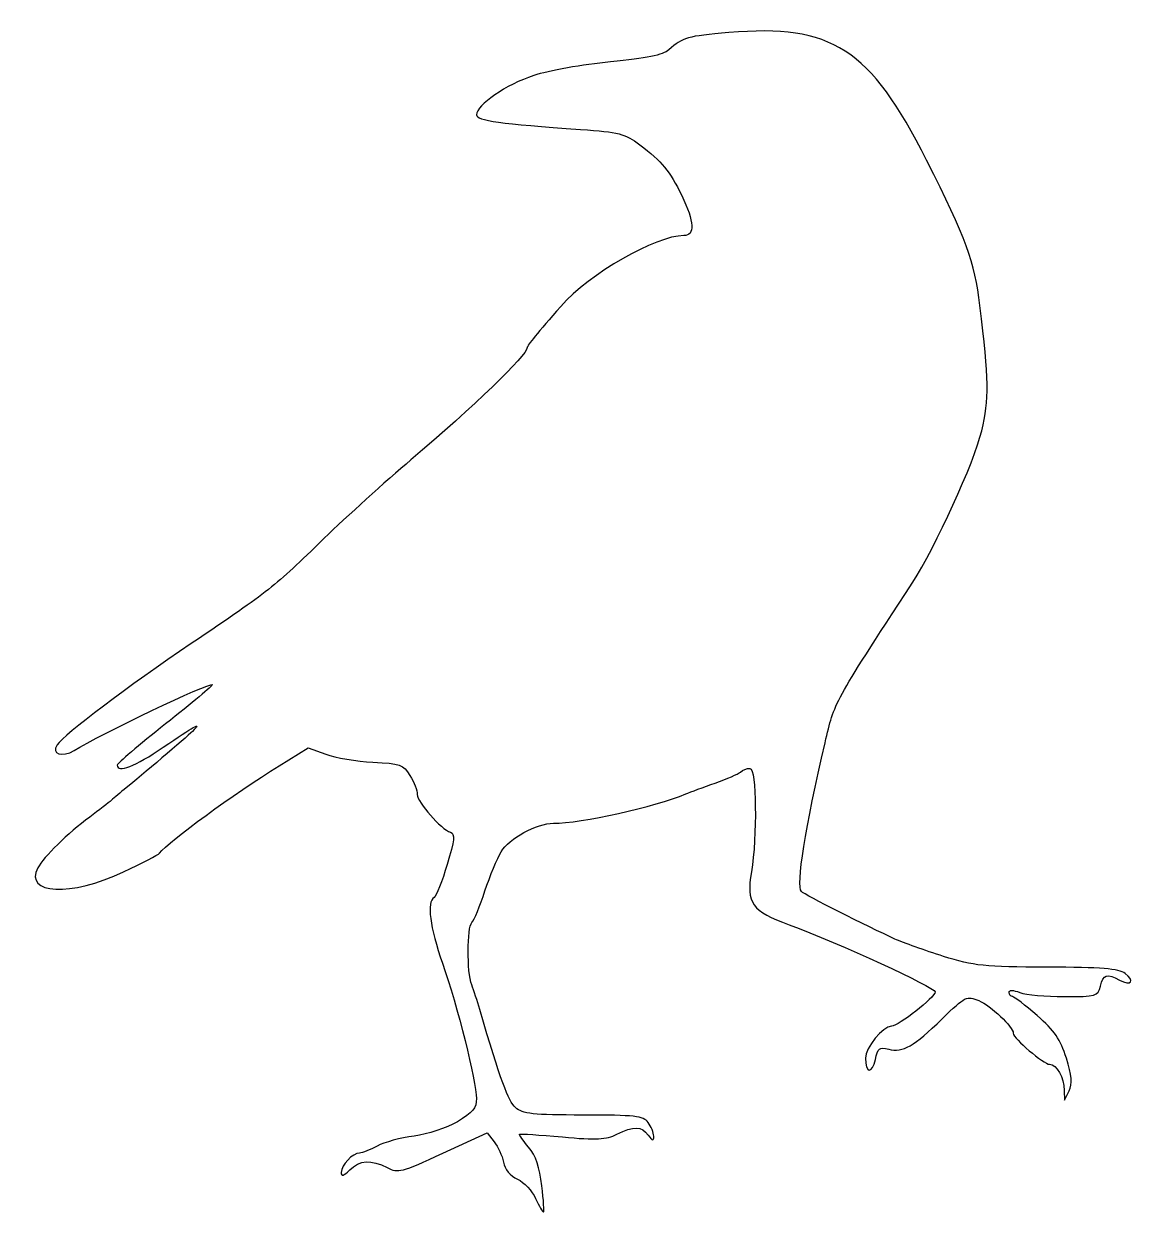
# Model space of a CAD drawing. Header units: centimetres. Extents: x -5 to 4.9, y -5.5 to 5.1.
import ezdxf

# ---------------------------------------------------------------- set-up
doc = ezdxf.new("R2010")
doc.units = ezdxf.units.CM
doc.header["$MEASUREMENT"] = 0
doc.layers.add('Layer 1', color=7, linetype='Continuous')

msp = doc.modelspace()

# ---------------------------------------------------------------- linework, layer by layer
at = {"layer": 'Layer 1'}
msp.add_open_spline([(-0.46789, -5.36288), (-0.49902, -5.29588), (-0.57186, -5.21859), (-0.62975, -5.19112), (-0.62975, -5.19112), (-0.69455, -5.16038), (-0.74287, -5.10188), (-0.75545, -5.03897), (-0.75545, -5.03897), (-0.76669, -4.98276), (-0.80422, -4.9007), (-0.83885, -4.85662), (-0.83885, -4.85662), (-0.83885, -4.85662), (-0.90181, -4.77648), (-0.90181, -4.77648), (-0.90181, -4.77648), (-0.90181, -4.77648), (-1.29548, -4.959), (-1.29548, -4.959), (-1.29548, -4.959), (-1.66645, -5.13099), (-1.69518, -5.1384), (-1.79356, -5.08752), (-1.79356, -5.08752), (-1.93705, -5.01332), (-2.03898, -5.01986), (-2.12811, -5.10899), (-2.12811, -5.10899), (-2.18345, -5.16433), (-2.20358, -5.17008), (-2.20358, -5.13055), (-2.20358, -5.13055), (-2.20358, -5.06547), (-2.10227, -4.95815), (-2.04052, -4.95783), (-2.04052, -4.95783), (-2.01606, -4.95772), (-1.94511, -4.92969), (-1.88285, -4.89558), (-1.88285, -4.89558), (-1.82059, -4.86147), (-1.67253, -4.82104), (-1.55382, -4.80573), (-1.55382, -4.80573), (-1.43179, -4.78999), (-1.2637, -4.73436), (-1.16706, -4.67772), (-1.16706, -4.67772), (-1.02866, -4.59661), (-0.99614, -4.55739), (-0.99614, -4.47157), (-0.99614, -4.47157), (-0.99614, -4.32181), (-1.16785, -3.63936), (-1.29983, -3.26457), (-1.29983, -3.26457), (-1.41255, -2.94448), (-1.44142, -2.71723), (-1.37461, -2.67594), (-1.37461, -2.67594), (-1.35449, -2.6635), (-1.30174, -2.53151), (-1.2574, -2.38262), (-1.2574, -2.38262), (-1.1922, -2.16369), (-1.18657, -2.10875), (-1.22796, -2.09539), (-1.22796, -2.09539), (-1.31155, -2.06841), (-1.52438, -1.82599), (-1.5246, -1.75752), (-1.5246, -1.75752), (-1.52471, -1.72268), (-1.55442, -1.64646), (-1.59063, -1.58814), (-1.59063, -1.58814), (-1.65105, -1.49083), (-1.67819, -1.48106), (-1.92059, -1.46932), (-1.92059, -1.46932), (-2.06586, -1.46229), (-2.25546, -1.4306), (-2.34191, -1.39891), (-2.34191, -1.39891), (-2.34191, -1.39891), (-2.4991, -1.34129), (-2.4991, -1.34129), (-2.4991, -1.34129), (-2.4991, -1.34129), (-2.75697, -1.50081), (-2.75697, -1.50081), (-2.75697, -1.50081), (-3.16482, -1.75312), (-3.73489, -2.16987), (-3.82609, -2.2824), (-3.82609, -2.2824), (-3.83647, -2.2952), (-3.98079, -2.36998), (-4.14682, -2.44858), (-4.14682, -2.44858), (-4.61496, -2.6702), (-5.03732, -2.65062), (-4.91187, -2.41312), (-4.91187, -2.41312), (-4.85977, -2.31449), (-4.64332, -2.10226), (-4.44868, -1.95895), (-4.44868, -1.95895), (-4.36567, -1.89783), (-4.27842, -1.83023), (-4.25479, -1.80873), (-4.25479, -1.80873), (-4.23116, -1.78722), (-4.17174, -1.7376), (-4.12273, -1.69845), (-4.12273, -1.69845), (-4.00013, -1.60052), (-3.59194, -1.25307), (-3.53097, -1.19474), (-3.53097, -1.19474), (-3.43417, -1.10213), (-3.52128, -1.14916), (-3.79206, -1.3357), (-3.79206, -1.3357), (-4.04044, -1.50681), (-4.2041, -1.57067), (-4.20301, -1.49606), (-4.20301, -1.49606), (-4.20277, -1.4805), (-4.00881, -1.31506), (-3.77196, -1.12844), (-3.77196, -1.12844), (-3.53511, -0.94181), (-3.34687, -0.78357), (-3.35364, -0.7768), (-3.35364, -0.7768), (-3.37616, -0.75428), (-4.3618, -1.22375), (-4.58885, -1.36514), (-4.58885, -1.36514), (-4.69269, -1.42981), (-4.79514, -1.39582), (-4.73954, -1.31516), (-4.73954, -1.31516), (-4.67533, -1.22201), (-4.09968, -0.7871), (-3.5431, -0.41125), (-3.5431, -0.41125), (-2.82821, 0.0715), (-2.81501, 0.08195), (-2.35452, 0.52922), (-2.35452, 0.52922), (-2.15737, 0.72071), (-1.80928, 1.03546), (-1.581, 1.22866), (-1.581, 1.22866), (-1.02236, 1.70144), (-0.54335, 2.16371), (-0.54335, 2.23003), (-0.54335, 2.23003), (-0.54335, 2.24969), (-0.45082, 2.36342), (-0.24341, 2.5987), (-0.24341, 2.5987), (0.01421, 2.89093), (0.60367, 3.22995), (0.85418, 3.22995), (0.85418, 3.22995), (0.9563, 3.22995), (0.94989, 3.35374), (0.83564, 3.58841), (0.83564, 3.58841), (0.72884, 3.80778), (0.66193, 3.88863), (0.4612, 4.04086), (0.4612, 4.04086), (0.32963, 4.14065), (0.27646, 4.15444), (-0.06706, 4.1779), (-0.06706, 4.1779), (-0.77857, 4.22649), (-0.99614, 4.25697), (-0.99614, 4.30806), (-0.99614, 4.30806), (-0.99614, 4.39548), (-0.72934, 4.57859), (-0.48518, 4.65874), (-0.48518, 4.65874), (-0.35337, 4.70201), (-0.0451, 4.75658), (0.19986, 4.78001), (0.19986, 4.78001), (0.52395, 4.81101), (0.66579, 4.84056), (0.7207, 4.88852), (0.7207, 4.88852), (0.84794, 4.99965), (0.88349, 5.00981), (1.2571, 5.04182), (1.2571, 5.04182), (2.17726, 5.12066), (2.51726, 4.90114), (3.02196, 3.90232), (3.02196, 3.90232), (3.3756, 3.20247), (3.45025, 2.99929), (3.49772, 2.60737), (3.49772, 2.60737), (3.57851, 1.94048), (3.58091, 1.772), (3.51368, 1.48773), (3.51368, 1.48773), (3.4476, 1.20835), (3.10132, 0.44848), (2.89762, 0.13588), (2.89762, 0.13588), (2.1777, -0.96892), (2.20418, -0.9204), (2.11574, -1.29649), (2.11574, -1.29649), (1.93915, -2.04735), (1.85533, -2.57368), (1.9042, -2.62477), (1.9042, -2.62477), (1.92859, -2.65027), (2.49968, -2.93959), (2.7394, -3.0479), (2.7394, -3.0479), (2.81204, -3.08072), (3.0071, -3.15037), (3.17287, -3.20268), (3.17287, -3.20268), (3.44334, -3.28803), (3.53821, -3.29792), (4.09732, -3.299), (4.09732, -3.299), (4.5833, -3.29994), (4.73636, -3.3123), (4.79308, -3.35521), (4.79308, -3.35521), (4.88421, -3.42415), (4.84755, -3.46897), (4.74495, -3.41406), (4.74495, -3.41406), (4.63146, -3.35332), (4.59896, -3.36343), (4.57281, -3.4676), (4.57281, -3.4676), (4.55005, -3.55828), (4.53758, -3.56193), (4.25045, -3.56193), (4.25045, -3.56193), (4.08617, -3.56193), (3.90821, -3.54537), (3.85498, -3.52513), (3.85498, -3.52513), (3.79209, -3.50122), (3.75819, -3.50122), (3.75819, -3.52513), (3.75819, -3.52513), (3.75819, -3.54537), (3.77122, -3.56193), (3.78714, -3.56193), (3.78714, -3.56193), (3.80306, -3.56193), (3.90333, -3.63825), (4.00996, -3.73153), (4.00996, -3.73153), (4.16235, -3.86483), (4.21787, -3.94575), (4.26942, -4.10965), (4.26942, -4.10965), (4.31939, -4.26851), (4.32534, -4.3382), (4.29442, -4.40228), (4.29442, -4.40228), (4.29442, -4.40228), (4.25383, -4.48639), (4.25383, -4.48639), (4.25383, -4.48639), (4.25383, -4.48639), (4.25128, -4.39901), (4.25128, -4.39901), (4.25128, -4.39901), (4.24786, -4.28209), (4.1824, -4.16566), (4.12008, -4.16566), (4.12008, -4.16566), (4.06725, -4.16566), (3.79594, -3.93416), (3.79594, -3.88909), (3.79594, -3.88909), (3.79594, -3.83251), (3.59401, -3.64106), (3.48804, -3.59717), (3.48804, -3.59717), (3.37951, -3.55222), (3.36828, -3.5578), (3.1613, -3.75952), (3.1613, -3.75952), (2.9061, -4.00824), (2.8107, -4.06232), (2.68348, -4.03039), (2.68348, -4.03039), (2.5999, -4.00941), (2.5854, -4.02076), (2.56491, -4.1232), (2.56491, -4.1232), (2.53878, -4.25387), (2.47529, -4.24618), (2.47529, -4.11235), (2.47529, -4.11235), (2.47529, -4.01744), (2.63136, -3.82629), (2.70932, -3.82571), (2.70932, -3.82571), (2.77154, -3.82525), (3.09788, -3.5676), (3.09788, -3.51895), (3.09788, -3.51895), (3.09788, -3.47862), (2.24034, -3.08471), (1.7961, -2.92099), (1.7961, -2.92099), (1.45864, -2.79661), (1.41046, -2.72935), (1.45786, -2.44884), (1.45786, -2.44884), (1.51099, -2.1344), (1.50263, -1.52439), (1.44519, -1.52439), (1.44519, -1.52439), (1.41821, -1.52439), (1.38001, -1.53914), (1.36029, -1.55716), (1.36029, -1.55716), (1.34057, -1.57518), (1.23955, -1.61943), (1.13578, -1.65548), (1.13578, -1.65548), (1.03202, -1.69153), (0.91316, -1.73536), (0.87165, -1.75287), (0.87165, -1.75287), (0.60121, -1.86698), (-0.06586, -2.01491), (-0.30996, -2.01491), (-0.30996, -2.01491), (-0.45633, -2.01491), (-0.70724, -2.15147), (-0.77646, -2.2688), (-0.77646, -2.2688), (-0.81039, -2.32631), (-0.87503, -2.48373), (-0.92011, -2.61863), (-0.92011, -2.61863), (-0.96518, -2.75352), (-1.01771, -2.88002), (-1.03682, -2.89974), (-1.03682, -2.89974), (-1.08091, -2.94521), (-1.08223, -3.34167), (-1.03867, -3.45641), (-1.03867, -3.45641), (-1.02057, -3.50408), (-0.98828, -3.60251), (-0.9669, -3.67515), (-0.9669, -3.67515), (-0.78056, -4.30843), (-0.71254, -4.4954), (-0.64773, -4.55243), (-0.64773, -4.55243), (-0.58388, -4.60861), (-0.49374, -4.61846), (-0.04334, -4.61846), (-0.04334, -4.61846), (0.41655, -4.61846), (0.49259, -4.62712), (0.53614, -4.68449), (0.53614, -4.68449), (0.56371, -4.72081), (0.58627, -4.77599), (0.58627, -4.80712), (0.58627, -4.80712), (0.58627, -4.8527), (0.57651, -4.85086), (0.53614, -4.79769), (0.53614, -4.79769), (0.47445, -4.71642), (0.40817, -4.71454), (0.25733, -4.78979), (0.25733, -4.78979), (0.16094, -4.83788), (0.07681, -4.84214), (-0.22956, -4.81448), (-0.22956, -4.81448), (-0.43326, -4.79609), (-0.60486, -4.78478), (-0.6109, -4.78934), (-0.6109, -4.78934), (-0.61694, -4.7939), (-0.58086, -4.84647), (-0.53072, -4.90614), (-0.53072, -4.90614), (-0.46642, -4.98267), (-0.43152, -5.08413), (-0.41227, -5.25047), (-0.41227, -5.25047), (-0.39726, -5.38018), (-0.39089, -5.48593), (-0.39812, -5.48548), (-0.39812, -5.48548), (-0.40535, -5.48503), (-0.43673, -5.42985), (-0.46786, -5.36285), (-0.46786, -5.36285), (-0.46786, -5.36285), (-0.46786, -5.36285), (-0.46786, -5.36285), (-0.46786, -5.36285), (-0.46786, -5.36285), (-0.46789, -5.36288), (-0.46789, -5.36288)], degree=3, knots=[0, 0, 0, 0, 0.00934579, 0.00934579, 0.00934579, 0.00934579, 0.01869159, 0.01869159, 0.01869159, 0.01869159, 0.02803738, 0.02803738, 0.02803738, 0.02803738, 0.03738318, 0.03738318, 0.03738318, 0.03738318, 0.04672897, 0.04672897, 0.04672897, 0.04672897, 0.05607477, 0.05607477, 0.05607477, 0.05607477, 0.06542056, 0.06542056, 0.06542056, 0.06542056, 0.07476636, 0.07476636, 0.07476636, 0.07476636, 0.08411215, 0.08411215, 0.08411215, 0.08411215, 0.09345794, 0.09345794, 0.09345794, 0.09345794, 0.10280374, 0.10280374, 0.10280374, 0.10280374, 0.11214953, 0.11214953, 0.11214953, 0.11214953, 0.12149533, 0.12149533, 0.12149533, 0.12149533, 0.13084112, 0.13084112, 0.13084112, 0.13084112, 0.14018692, 0.14018692, 0.14018692, 0.14018692, 0.14953271, 0.14953271, 0.14953271, 0.14953271, 0.1588785, 0.1588785, 0.1588785, 0.1588785, 0.1682243, 0.1682243, 0.1682243, 0.1682243, 0.17757009, 0.17757009, 0.17757009, 0.17757009, 0.18691589, 0.18691589, 0.18691589, 0.18691589, 0.19626168, 0.19626168, 0.19626168, 0.19626168, 0.20560748, 0.20560748, 0.20560748, 0.20560748, 0.21495327, 0.21495327, 0.21495327, 0.21495327, 0.22429907, 0.22429907, 0.22429907, 0.22429907, 0.23364486, 0.23364486, 0.23364486, 0.23364486, 0.24299065, 0.24299065, 0.24299065, 0.24299065, 0.25233645, 0.25233645, 0.25233645, 0.25233645, 0.26168224, 0.26168224, 0.26168224, 0.26168224, 0.27102804, 0.27102804, 0.27102804, 0.27102804, 0.28037383, 0.28037383, 0.28037383, 0.28037383, 0.28971963, 0.28971963, 0.28971963, 0.28971963, 0.29906542, 0.29906542, 0.29906542, 0.29906542, 0.30841121, 0.30841121, 0.30841121, 0.30841121, 0.31775701, 0.31775701, 0.31775701, 0.31775701, 0.3271028, 0.3271028, 0.3271028, 0.3271028, 0.3364486, 0.3364486, 0.3364486, 0.3364486, 0.34579439, 0.34579439, 0.34579439, 0.34579439, 0.35514019, 0.35514019, 0.35514019, 0.35514019, 0.36448598, 0.36448598, 0.36448598, 0.36448598, 0.37383178, 0.37383178, 0.37383178, 0.37383178, 0.38317757, 0.38317757, 0.38317757, 0.38317757, 0.39252336, 0.39252336, 0.39252336, 0.39252336, 0.40186916, 0.40186916, 0.40186916, 0.40186916, 0.41121495, 0.41121495, 0.41121495, 0.41121495, 0.42056075, 0.42056075, 0.42056075, 0.42056075, 0.42990654, 0.42990654, 0.42990654, 0.42990654, 0.43925234, 0.43925234, 0.43925234, 0.43925234, 0.44859813, 0.44859813, 0.44859813, 0.44859813, 0.45794393, 0.45794393, 0.45794393, 0.45794393, 0.46728972, 0.46728972, 0.46728972, 0.46728972, 0.47663551, 0.47663551, 0.47663551, 0.47663551, 0.48598131, 0.48598131, 0.48598131, 0.48598131, 0.4953271, 0.4953271, 0.4953271, 0.4953271, 0.5046729, 0.5046729, 0.5046729, 0.5046729, 0.51401869, 0.51401869, 0.51401869, 0.51401869, 0.52336449, 0.52336449, 0.52336449, 0.52336449, 0.53271028, 0.53271028, 0.53271028, 0.53271028, 0.54205607, 0.54205607, 0.54205607, 0.54205607, 0.55140187, 0.55140187, 0.55140187, 0.55140187, 0.56074766, 0.56074766, 0.56074766, 0.56074766, 0.57009346, 0.57009346, 0.57009346, 0.57009346, 0.57943925, 0.57943925, 0.57943925, 0.57943925, 0.58878505, 0.58878505, 0.58878505, 0.58878505, 0.59813084, 0.59813084, 0.59813084, 0.59813084, 0.60747664, 0.60747664, 0.60747664, 0.60747664, 0.61682243, 0.61682243, 0.61682243, 0.61682243, 0.62616822, 0.62616822, 0.62616822, 0.62616822, 0.63551402, 0.63551402, 0.63551402, 0.63551402, 0.64485981, 0.64485981, 0.64485981, 0.64485981, 0.65420561, 0.65420561, 0.65420561, 0.65420561, 0.6635514, 0.6635514, 0.6635514, 0.6635514, 0.6728972, 0.6728972, 0.6728972, 0.6728972, 0.68224299, 0.68224299, 0.68224299, 0.68224299, 0.69158879, 0.69158879, 0.69158879, 0.69158879, 0.70093458, 0.70093458, 0.70093458, 0.70093458, 0.71028037, 0.71028037, 0.71028037, 0.71028037, 0.71962617, 0.71962617, 0.71962617, 0.71962617, 0.72897196, 0.72897196, 0.72897196, 0.72897196, 0.73831776, 0.73831776, 0.73831776, 0.73831776, 0.74766355, 0.74766355, 0.74766355, 0.74766355, 0.75700935, 0.75700935, 0.75700935, 0.75700935, 0.76635514, 0.76635514, 0.76635514, 0.76635514, 0.77570093, 0.77570093, 0.77570093, 0.77570093, 0.78504673, 0.78504673, 0.78504673, 0.78504673, 0.79439252, 0.79439252, 0.79439252, 0.79439252, 0.80373832, 0.80373832, 0.80373832, 0.80373832, 0.81308411, 0.81308411, 0.81308411, 0.81308411, 0.82242991, 0.82242991, 0.82242991, 0.82242991, 0.8317757, 0.8317757, 0.8317757, 0.8317757, 0.8411215, 0.8411215, 0.8411215, 0.8411215, 0.85046729, 0.85046729, 0.85046729, 0.85046729, 0.85981308, 0.85981308, 0.85981308, 0.85981308, 0.86915888, 0.86915888, 0.86915888, 0.86915888, 0.87850467, 0.87850467, 0.87850467, 0.87850467, 0.88785047, 0.88785047, 0.88785047, 0.88785047, 0.89719626, 0.89719626, 0.89719626, 0.89719626, 0.90654206, 0.90654206, 0.90654206, 0.90654206, 0.91588785, 0.91588785, 0.91588785, 0.91588785, 0.92523364, 0.92523364, 0.92523364, 0.92523364, 0.93457944, 0.93457944, 0.93457944, 0.93457944, 0.94392523, 0.94392523, 0.94392523, 0.94392523, 0.95327103, 0.95327103, 0.95327103, 0.95327103, 0.96261682, 0.96261682, 0.96261682, 0.96261682, 0.97196262, 0.97196262, 0.97196262, 0.97196262, 0.98130841, 0.98130841, 0.98130841, 0.98130841, 1, 1, 1, 1], dxfattribs=at)

doc.saveas('drawing.dxf')
